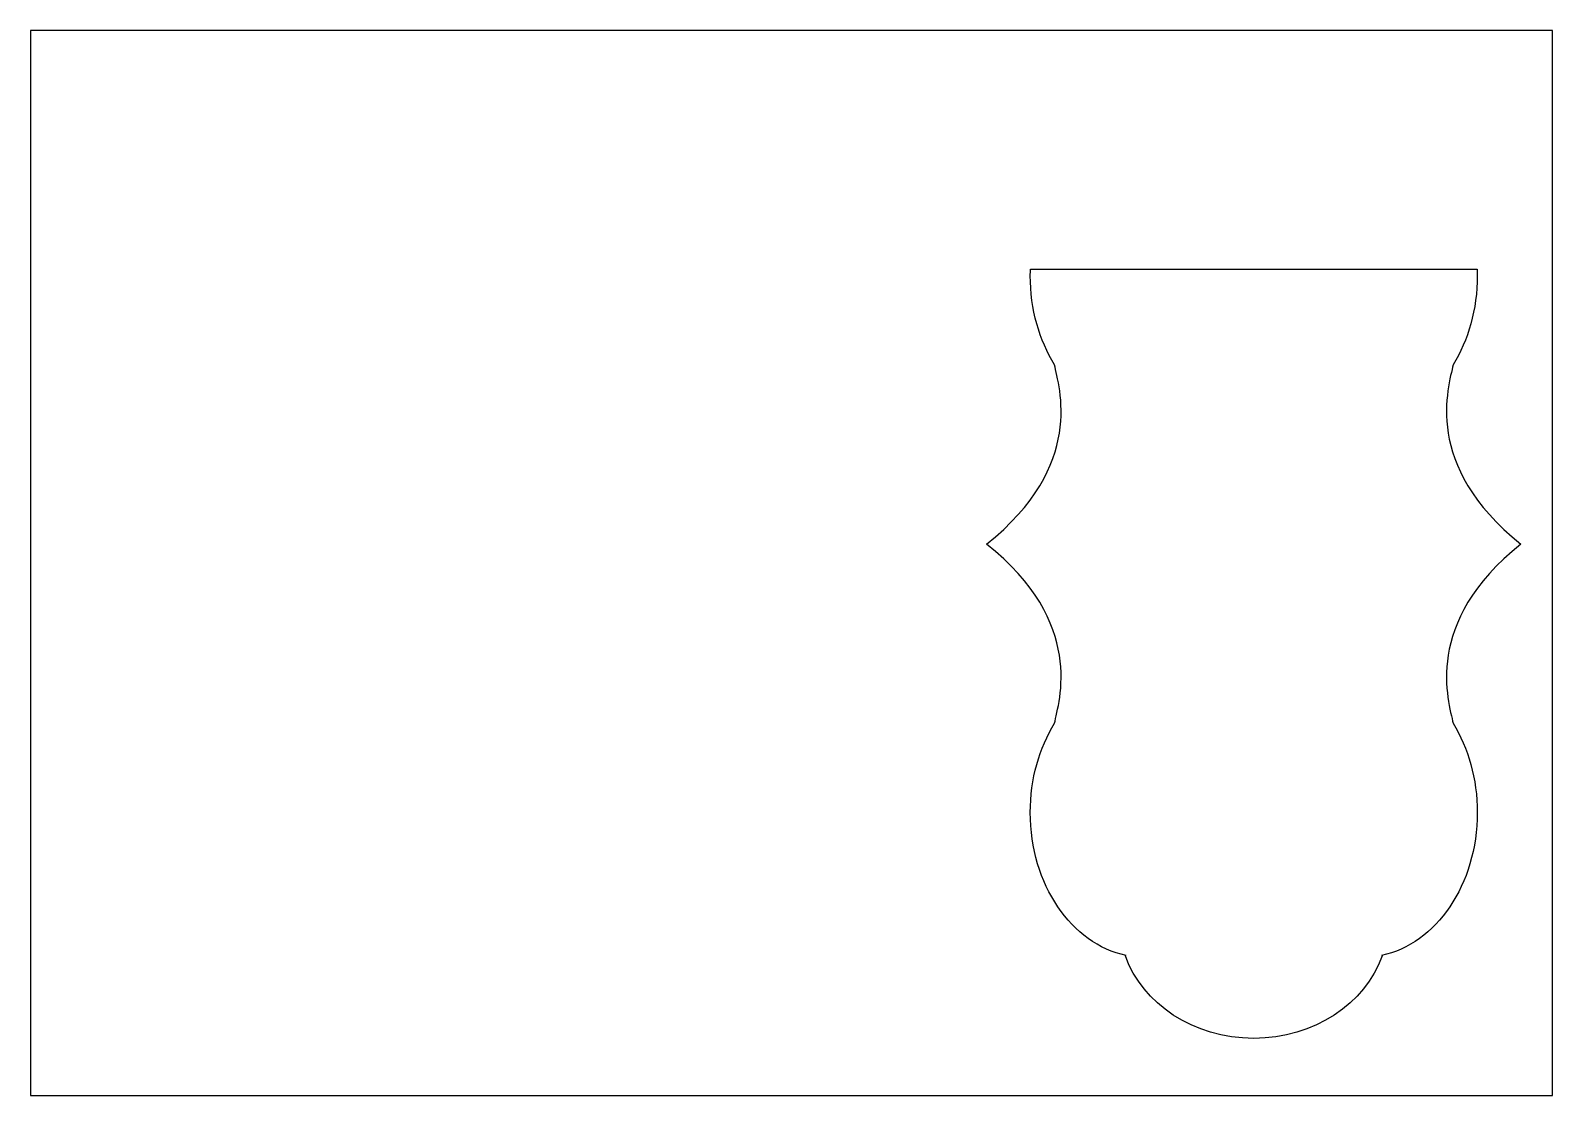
# Model space of a CAD drawing. Header units: centimetres. Extents: x -9.5 to 9.5, y -6.7 to 6.7.
import ezdxf

# ---------------------------------------------------------------- set-up
doc = ezdxf.new("R2010")
doc.units = ezdxf.units.CM
doc.header["$MEASUREMENT"] = 0
doc.layers.add('Camada 1', color=7, linetype='Continuous')

msp = doc.modelspace()

# ---------------------------------------------------------------- linework, layer by layer
at = {"layer": 'Camada 1'}
for points, knots in [([(9.525, -6.6675), (9.525, -6.6675), (-9.525, -6.6675), (-9.525, -6.6675), (-9.525, -6.6675), (-9.525, -6.6675), (-9.525, 6.6675), (-9.525, 6.6675), (-9.525, 6.6675), (-9.525, 6.6675), (9.525, 6.6675), (9.525, 6.6675), (9.525, 6.6675), (9.525, 6.6675), (9.525, -6.6675), (9.525, -6.6675)], [0, 0, 0, 0, 0.2, 0.2, 0.2, 0.2, 0.4, 0.4, 0.4, 0.4, 0.6, 0.6, 0.6, 0.6, 1, 1, 1, 1]), ([(8.58316, 3.67935), (8.58316, 3.67935), (2.98955, 3.67935), (2.98955, 3.67935), (2.98955, 3.67935), (2.98955, 3.67935), (2.99032, 3.67935), (2.99032, 3.67935), (2.99032, 3.67935), (2.98937, 3.65204), (2.98886, 3.62458), (2.98886, 3.59699), (2.98886, 3.59699), (2.98886, 3.17564), (3.10215, 2.78787), (3.2922, 2.47997), (3.2922, 2.47997), (3.34636, 2.21012), (3.68286, 1.22328), (2.44207, 0.23649), (2.44207, 0.23649), (3.68286, -0.7503), (3.34639, -1.73717), (3.2922, -2.00697), (3.2922, -2.00697), (3.1021, -2.31489), (2.98886, -2.70264), (2.98886, -3.12404), (2.98886, -3.12404), (2.98886, -4.02553), (3.50755, -4.77343), (4.18716, -4.91389), (4.18716, -4.91389), (4.18716, -4.91389), (4.17864, -4.919), (4.17864, -4.919), (4.17864, -4.919), (4.39118, -5.51685), (5.03039, -5.95109), (5.7859, -5.95109), (5.7859, -5.95109), (6.54141, -5.95109), (7.18062, -5.51686), (7.39316, -4.919), (7.39316, -4.919), (7.39316, -4.919), (7.38464, -4.91389), (7.38464, -4.91389), (7.38464, -4.91389), (8.06428, -4.7734), (8.58294, -4.02552), (8.58294, -3.12404), (8.58294, -3.12404), (8.58294, -2.70264), (8.46965, -2.31489), (8.27957, -2.00697), (8.27957, -2.00697), (8.22541, -1.73717), (7.88891, -0.7503), (9.12973, 0.23649), (9.12973, 0.23649), (7.88894, 1.22328), (8.22541, 2.21012), (8.27957, 2.47997), (8.27957, 2.47997), (8.46965, 2.78787), (8.58294, 3.17561), (8.58294, 3.59699), (8.58294, 3.59699), (8.58294, 3.62459), (8.58244, 3.65208), (8.58148, 3.67938), (8.58148, 3.67938), (8.58148, 3.67938), (8.58316, 3.67935), (8.58316, 3.67935)], [0, 0, 0, 0, 0.05, 0.05, 0.05, 0.05, 0.1, 0.1, 0.1, 0.1, 0.15, 0.15, 0.15, 0.15, 0.2, 0.2, 0.2, 0.2, 0.25, 0.25, 0.25, 0.25, 0.3, 0.3, 0.3, 0.3, 0.35, 0.35, 0.35, 0.35, 0.4, 0.4, 0.4, 0.4, 0.45, 0.45, 0.45, 0.45, 0.5, 0.5, 0.5, 0.5, 0.55, 0.55, 0.55, 0.55, 0.6, 0.6, 0.6, 0.6, 0.65, 0.65, 0.65, 0.65, 0.7, 0.7, 0.7, 0.7, 0.75, 0.75, 0.75, 0.75, 0.8, 0.8, 0.8, 0.8, 0.85, 0.85, 0.85, 0.85, 0.9, 0.9, 0.9, 0.9, 1, 1, 1, 1])]:
    msp.add_open_spline(points, degree=3, knots=knots, dxfattribs=at)

doc.saveas('drawing.dxf')
